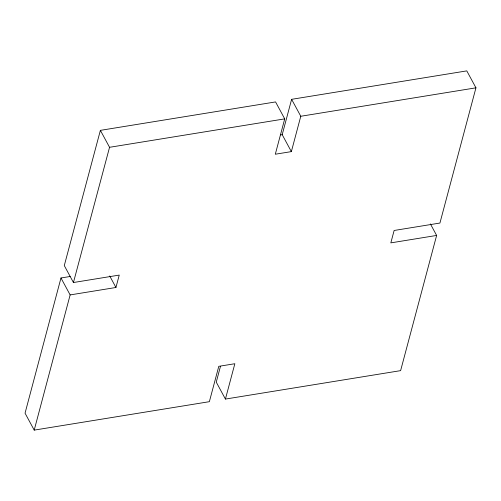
<?xml version="1.0" encoding="UTF-8"?>
<svg xmlns="http://www.w3.org/2000/svg" width="501" height="501" viewBox="0 0 501 501"><rect width="100%" height="100%" fill="white"/><g stroke="black" fill="none" stroke-linecap="round" stroke-linejoin="round"><path stroke-width="0.75" d="M70.14 276.496L60.978 277.98L25.05 413.175L34.212 430.115L209.368 401.683L218.78 366.331L234.844 363.726L225.425 399.072L400.612 370.64L436.628 235.439L430.397 223.922M436.628 235.439L390.824 242.879L394.13 230.479L439.928 223.045L475.95 87.825L466.788 70.885L291.62 99.323L300.782 116.263L291.363 151.615L275.306 154.22L284.718 118.869L275.563 101.928L100.388 130.36L64.285 265.586L73.44 282.526L119.244 275.087L115.938 287.486L70.14 294.92L34.212 430.115M73.44 282.526L109.55 147.3L100.388 130.36M220.471 366.337L216.263 382.131L225.425 399.072M291.363 151.615L282.201 134.675L291.62 99.323M109.55 147.3L284.718 118.869M300.782 116.263L475.95 87.825M280.673 134.919L282.201 134.675M109.713 275.963L115.938 287.486M60.978 277.98L70.14 294.92"/></g></svg>
